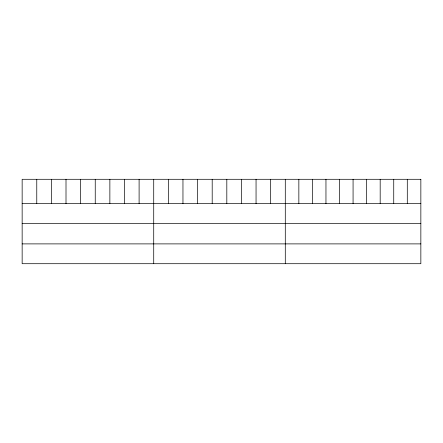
<?xml version="1.0" encoding="UTF-8"?>
<svg xmlns="http://www.w3.org/2000/svg" width="443" height="443" viewBox="0 0 443 443"><rect width="100%" height="100%" fill="white"/><g stroke="black" fill="none" stroke-linecap="round" stroke-linejoin="round"><path stroke-width="0.66" d="M22.15 203.653L420.85 203.653M22.15 223.471L420.85 223.471M22.15 243.888L420.85 243.888M407.294 179.293L407.294 203.653M393.738 179.293L393.738 203.653M380.183 179.293L380.183 203.653M366.627 179.293L366.627 203.653M353.071 179.293L353.071 203.653M339.515 179.293L339.515 203.653M325.959 179.293L325.959 203.653M312.404 179.293L312.404 203.653M298.848 179.293L298.848 203.653M285.292 179.293L285.292 263.707M270.673 179.293L270.673 203.653M256.054 179.293L256.054 203.653M241.435 179.293L241.435 203.653M226.816 179.293L226.816 203.653M212.197 179.293L212.197 203.653M197.578 179.293L197.578 203.653M182.959 179.293L182.959 203.653M168.34 179.293L168.34 203.653M153.721 179.293L153.721 263.707M139.102 179.293L139.102 203.653M124.483 179.293L124.483 203.653M109.864 179.293L109.864 203.653M95.245 179.293L95.245 203.653M80.626 179.293L80.626 203.653M66.007 179.293L66.007 203.653M51.388 179.293L51.388 203.653M36.769 179.293L36.769 203.653M420.85 179.293L22.15 179.293L22.15 263.707L420.85 263.707L420.85 179.293"/></g></svg>
